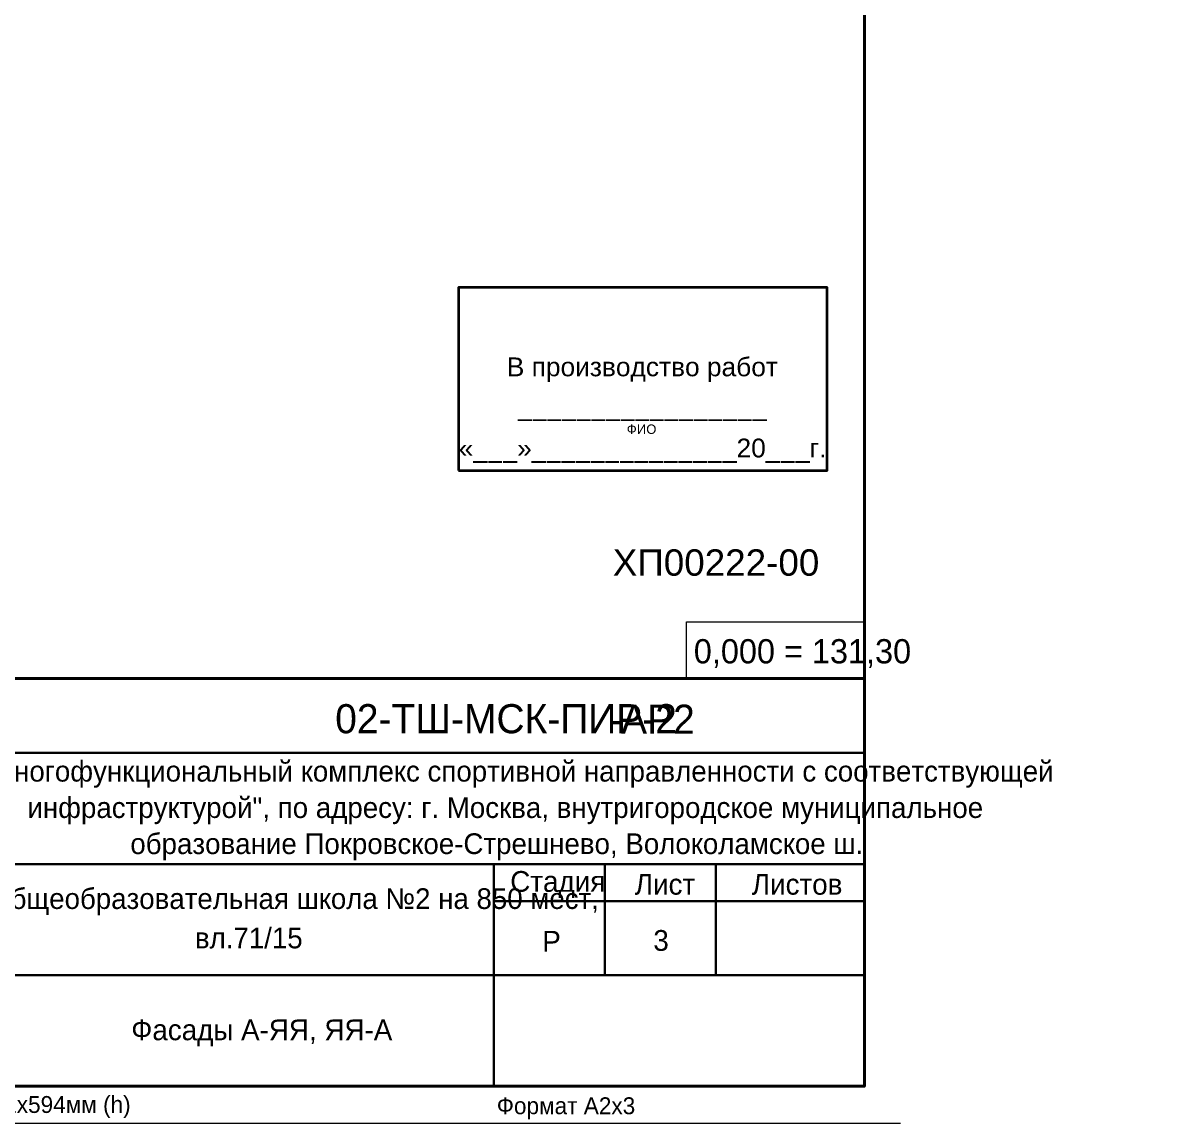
# Model space of a CAD drawing. Header units: millimetres. Extents: x 2294 to 908349, y -83289 to 219220.
# Drawn here: x 557937 to 573786, y 157856 to 173189 of the extents above; entities that cross this region are included whole.
import ezdxf

# ---------------------------------------------------------------- set-up
doc = ezdxf.new("R2010")
doc.units = ezdxf.units.MM
doc.layers.add('PDF _Геометрия', color=7, linetype='Continuous')
doc.layers.add('PDF _Текст', color=7, linetype='Continuous')
doc.styles.add('PDF Arial-BoldMT', font='arial.ttf')
doc.styles.add('PDF ArialMT', font='arial.ttf')

msp = doc.modelspace()

# ---------------------------------------------------------------- linework, layer by layer
at = {"layer": 'PDF _Геометрия', "lineweight": 18}
msp.add_lwpolyline([(570166.5, 219188.8), (439967.9, 219188.8), (439967.9, 157855.6), (570166.5, 157855.6)], dxfattribs=at)
at = {"layer": 'PDF _Геометрия', "lineweight": 40}
msp.add_lwpolyline([(569663.7, 218672.9), (569663.7, 158371.4), (442031.3, 158371.4), (442031.3, 218672.9)], close=True, dxfattribs=at)
at = {"layer": 'PDF _Геометрия', "lineweight": 35}
msp.add_lwpolyline([(564008.4, 166949.7), (569144.9, 166949.7), (569144.9, 169499.7), (564008.4, 169499.7)], close=True, dxfattribs=at)
at = {"layer": 'PDF _Геометрия', "lineweight": 9}
msp.add_lwpolyline([(569663.7, 165081.8), (569663.7, 164050.1), (568632, 164050.1)], dxfattribs=at)
msp.add_lwpolyline([(567185.1, 164841.4), (569663.7, 164841.4), (569663.7, 164050.1), (567185.1, 164050.1)], close=True, dxfattribs=at)
at = {"layer": 'PDF _Геометрия', "lineweight": 40}
msp.add_lwpolyline([(569663.7, 164050.1), (550560, 164050.1), (550560, 158371.4)], dxfattribs=at)
at = {"layer": 'PDF _Геометрия', "lineweight": 30}
for points in [[(569663.7, 163018.4), (557270.3, 163018.4)], [(569663.7, 161466.5), (557270.3, 161466.5), (550560, 161466.5)], [(564500.9, 161466.5), (564500.9, 158371.4)], [(566048.4, 161466.5), (566048.4, 160950.7), (566048.4, 159919)], [(567596, 161466.5), (567596, 160950.7), (567596, 159919)], [(569663.7, 160950.7), (564500.9, 160950.7)], [(569663.7, 159919), (557270.3, 159919)]]:
    msp.add_lwpolyline(points, dxfattribs=at)

# ---------------------------------------------------------------- texts
at = {"layer": 'PDF _Текст', "attachment_point": 4}
for s, insert, char_height, style in [('В производство работ', (564682, 168354.9), 262.288, 'PDF ArialMT'), ('_________________', (564836.8, 167808.5), 262.288, 'PDF ArialMT'), ('ФИО', (566353, 167524.8), 131.14, 'PDF ArialMT'), ('«___»______________20___г.', (564011, 167225.6), 262.288, 'PDF ArialMT'), ('0,000 = 131,30', (567287.1, 164400.2), 337.88, ''), ('02-ТШ-МСК-ПИР-2', (562290.6, 163489.2), 405.95, ''), ('-АР2', (566093.7, 163484.8), 405.95, ''), ('Многофункциональный комплекс спортивной направленности с соответствующей', (557495, 162716.9), 288.572, ''), ('инфраструктурой", по адресу: г. Москва, внутригородское муниципальное', (558002.1, 162209.8), 288.572, ''), ('образование Покровское-Стрешнево, Волоколамское ш.', (559436, 161707.1), 288.572, ''), ('Стадия', (564729.8, 161182.8), 289.45, ''), ('Лист', (566465.3, 161182.8), 289.45, ''), ('Листов', (568095.9, 161182.8), 289.45, ''), ('Общеобразовательная школа №2 на 850 мест,', (557468.8, 160941.9), 288.118, ''), ('вл.71/15', (560336.5, 160434.8), 288.12, ''), ('3', (566723.2, 160400.4), 289.5, ''), ('Р', (565175.7, 160391.6), 289.5, ''), ('Фасады А-ЯЯ, ЯЯ-А', (559449.1, 159115.1), 289.45, ''), ('Формат А2х3', (564541.9, 158064), 235.287, '')]:
    msp.add_mtext(s, dxfattribs=dict(at, insert=insert, char_height=char_height, style=style))
at = {"layer": 'PDF _Текст', "color": 176, "true_color": 0x0c0c76, "insert": (566157.8, 165665.6), "char_height": 367.2, "attachment_point": 4, "style": 'PDF Arial-BoldMT'}
msp.add_mtext('ХП00222-00', dxfattribs=at)
at = {"layer": 'PDF _Текст', "color": 9, "true_color": 0xc0c0c0, "insert": (557154.1, 158081.5), "char_height": 235.287, "attachment_point": 4, "style": ''}
msp.add_mtext('1261х594мм (h)', dxfattribs=at)

doc.saveas('drawing.dxf')
